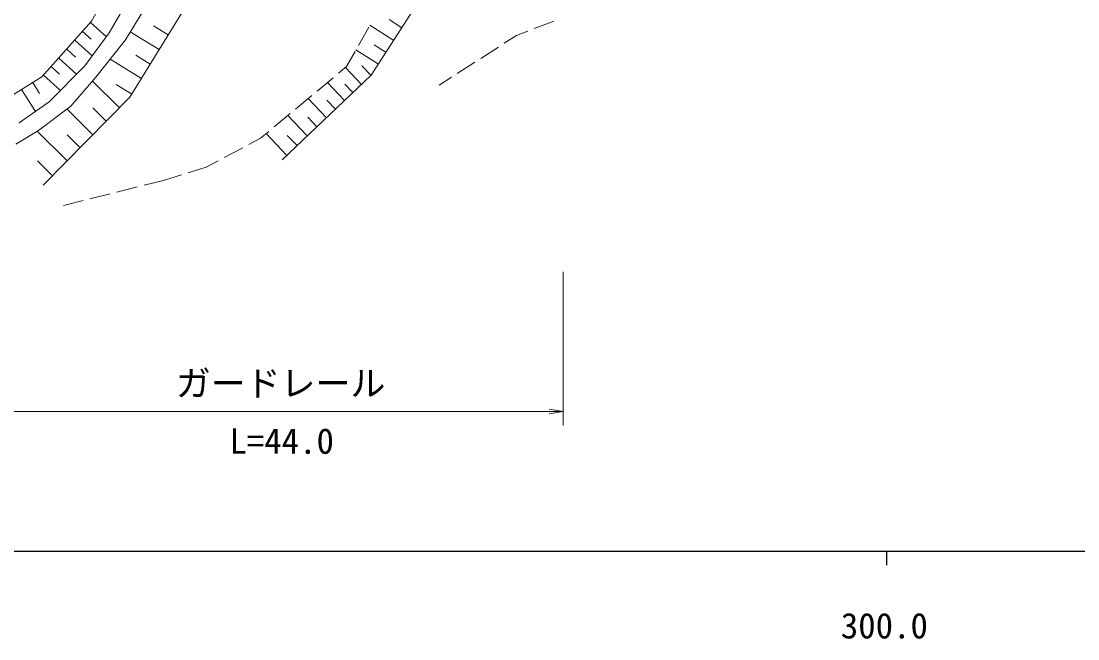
# Model space of a CAD drawing. Units: millimetres at full size, sheet at 1:1000; details may follow other scales. Extents: x 40000 to 680000, y 20000 to 380000.
# Drawn here: x 306060 to 381693, y 198715 to 242950 of the extents above; entities that cross this region are included whole.
import ezdxf
from ezdxf.enums import TextEntityAlignment as Align

# ---------------------------------------------------------------- set-up
doc = ezdxf.new("R2010")
doc.units = ezdxf.units.MM
doc.header["$LTSCALE"] = 1000
for name, color, linetype, lineweight in [('M-BGD', 7, 'Continuous', 13), ('M-STR-HTXT', 7, 'Continuous', 13), ('M-TTL-BAND', 7, 'Continuous', 25)]:
    doc.layers.add(name, color=color, linetype=linetype, lineweight=lineweight)
doc.styles.add('ＭＳ ゴシック', font='')
doc.styles.get('ＭＳ ゴシック').set_extended_font_data('MS Gothic')

# ---------------------------------------------------------------- blocks, each defined once
blk = doc.blocks.new('open_arrow')
at = {"color": 0, "linetype": 'Continuous', "lineweight": -2}
blk.add_lwpolyline([(7.5, 1.25), (0, 0), (7.5, -1.25)], dxfattribs=at)

msp = doc.modelspace()

# ---------------------------------------------------------------- linework, layer by layer
at = {"layer": 'M-BGD'}
for p, q in [((311014, 242844), (312159, 241823)), ((333309, 242476), (332400, 243061)), ((344188, 242943), (342786, 242410)), ((310454, 242217), (311082, 241656)), ((315937, 240906), (313873, 242171)), ((316582, 241959), (315529, 242604)), ((330204, 241211), (330937, 242519)), ((332724, 241567), (331018, 242665)), ((342319, 242232), (341512, 241925)), ((309894, 241589), (311149, 240469)), ((341512, 241925), (340635, 241361)), ((309321, 240947), (309963, 240373)), ((329356, 239697), (329959, 240774)), ((331626, 239862), (330025, 240892)), ((332175, 240714), (331322, 241263)), ((340215, 241091), (338953, 240279)), ((308747, 240304), (310032, 239158)), ((314672, 238842), (312430, 240216)), ((315304, 239874), (314272, 240507)), ((338533, 240009), (337271, 239197)), ((307654, 239079), (308879, 237985)), ((308200, 239692), (308813, 239145)), ((328777, 239215), (329356, 239697)), ((330416, 238410), (329266, 239621)), ((331106, 239065), (330451, 239755)), ((306892, 238550), (307383, 237757)), ((313107, 236750), (311176, 238654)), ((313985, 237722), (312864, 238409)), ((327240, 237935), (328393, 238895)), ((329204, 237259), (327979, 238550)), ((329810, 237835), (329235, 238440)), ((336851, 238926), (335974, 238362)), ((306098, 238059), (307081, 236472)), ((325703, 236655), (326856, 237615)), ((312155, 235784), (311189, 236737)), ((327914, 236034), (326608, 237409)), ((328559, 236647), (327946, 237292)), ((311203, 234819), (309336, 236660)), ((324166, 235376), (325319, 236335)), ((326539, 234728), (325148, 236193)), ((327226, 235381), (326573, 236069)), ((309362, 232952), (307213, 235072)), ((310282, 233885), (309349, 234806)), ((322358, 234120), (323203, 234574)), ((323203, 234574), (323782, 235056)), ((325074, 233338), (323592, 234898)), ((325806, 234033), (325111, 234765)), ((320596, 233174), (321917, 233884)), ((308302, 231878), (307227, 232938)), ((318018, 232089), (319310, 232484)), ((319310, 232484), (320155, 232938)), ((314856, 231196), (316248, 231547)), ((316248, 231547), (317540, 231943)), ((312917, 230707), (314371, 231074)), ((309100, 229744), (310492, 230095)), ((310977, 230218), (312432, 230585))]:
    msp.add_line(p, q, dxfattribs=at)
for points in [[(305931, 235667), (308077, 237170), (310610, 239745), (312370, 242107), (314216, 245326), (316234, 250049), (319110, 257347), (320741, 260523), (322244, 262541), (324605, 264559), (328125, 266834), (331474, 268508), (334622, 269810), (337083, 270383), (340804, 270698), (344267, 270612), (346986, 270383), (350334, 269954), (353454, 269353), (356287, 268752), (358434, 268151), (360460, 267568)], [(305692, 234149), (307295, 235122), (309613, 236868), (311416, 238929), (313534, 241619), (314851, 243765), (316482, 246999), (318199, 251063), (320088, 255986), (321376, 259048), (322378, 260536), (323723, 262282), (324925, 263456), (326327, 264372), (328559, 265831), (331965, 267577), (334856, 268865), (337088, 269466), (339607, 269809), (341896, 269895), (345016, 269781), (348250, 269523), (350740, 268979), (360666, 266694)], [(307626, 231193), (313851, 237504), (318745, 245489), (325914, 260729), (328447, 263385), (331281, 265279), (335230, 267340), (338063, 268198), (340124, 268542), (341906, 268359)], [(324748, 233028), (331123, 239081), (334150, 243782), (343229, 266771), (344131, 267350), (350184, 266900), (359521, 265483), (361188, 264828)], [(263401, 263070), (269776, 255965), (273453, 250370), (276158, 244231), (278734, 238264), (280537, 235903), (283542, 234701), (287234, 233799), (293029, 233499), (297451, 234100), (302130, 235603), (307540, 238951), (311103, 242943), (313764, 247709), (315052, 252431), (314852, 257597)]]:
    msp.add_lwpolyline(points, dxfattribs=at)
at = {"layer": 'M-STR-HTXT'}
for p, q in [((344843, 225000), (344843, 214000)), ((304535, 215000), (344843, 215000))]:
    msp.add_line(p, q, dxfattribs=at)
at = {"layer": 'M-TTL-BAND'}
for p, q in [((40000, 205000), (579000, 205000)), ((368000, 205000), (368000, 204000))]:
    msp.add_line(p, q, dxfattribs=at)

# ---------------------------------------------------------------- block references
at = {"layer": 'M-STR-HTXT', "xscale": 133, "yscale": 133, "rotation": 180}
msp.add_blockref('open_arrow', (344843, 215000), dxfattribs=at)

# ---------------------------------------------------------------- texts
at = {"layer": 'M-STR-HTXT', "style": 'ＭＳ ゴシック'}
msp.add_text('ガードレール', height=1833, dxfattribs=at).set_placement((324631, 217017), align=Align.MIDDLE_CENTER)
msp.add_text('L=44.0', height=1833, dxfattribs=at).set_placement((324709, 211417), align=Align.BOTTOM_CENTER)
at = {"layer": 'M-TTL-BAND', "style": 'ＭＳ ゴシック'}
msp.add_text('300.0', height=1833, dxfattribs=at).set_placement((367844, 198195), align=Align.BOTTOM_CENTER)

doc.saveas('drawing.dxf')
